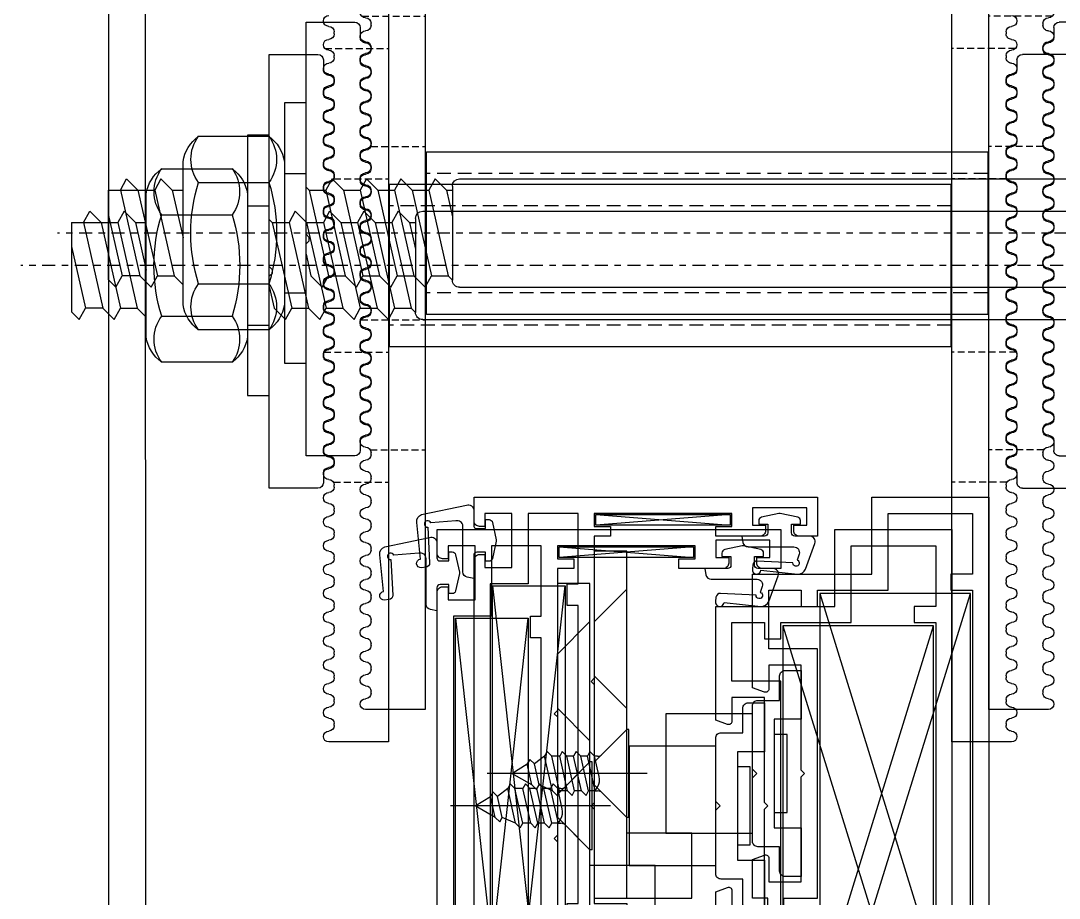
# Model space of a CAD drawing. Header units: inches. Extents: x 4821 to 127877, y 58012 to 433683.
# Drawn here: x 30607.7 to 30703.6, y 80471.8 to 80552.7 of the extents above; entities that cross this region are included whole.
import ezdxf

# ---------------------------------------------------------------- set-up
doc = ezdxf.new("R2010")
doc.units = ezdxf.units.IN
doc.header["$MEASUREMENT"] = 0
doc.linetypes.add('$1$Center', pattern=[29.999999, 12, -6, 6, -6])
doc.linetypes.add('$1$DASHED', pattern=[19.05, 12.7, -6.35])
for name, color, linetype in [('A-FURN-FIXD', 10, 'Continuous'), ('A-FURN-FREE', 10, 'Continuous'), ('A-GLAZ', 132, 'Continuous'), ('A-WAL-CMU', 7, 'Continuous'), ('A-WIN', 141, 'Continuous')]:
    doc.layers.add(name, color=color, linetype=linetype)

# ---------------------------------------------------------------- blocks, each defined once
blk = doc.blocks.new('$1$Fixed bracket Plan')
at = {"layer": 'A-FURN-FIXD', "linetype": '$1$Center', "ltscale": 0.1}
blk.add_line((53.65, -48.26), (53.65, 59.926), dxfattribs=at)
at = {"layer": 'A-FURN-FIXD'}
for p, q in [((49.689, 55.256), (57.935, 55.256)), ((49.694, 55.256), (49.694, 54.13)), ((51.89, 55.256), (57.606, 53.964)), ((57.935, 55.256), (58.651, 54.538)), ((49.694, 54.13), (48.649, 53.555)), ((49.694, 54.13), (49.694, 52.499)), ((49.694, 54.13), (57.606, 52.341)), ((58.651, 54.538), (57.606, 53.964)), ((57.606, 52.341), (57.606, 53.964)), ((49.694, 52.508), (48.649, 53.555)), ((49.694, 52.508), (57.606, 50.719)), ((49.694, 52.508), (49.694, 50.966)), ((57.606, 52.341), (58.651, 51.294)), ((48.649, 50.391), (49.694, 50.966)), ((49.694, 50.966), (57.606, 49.177)), ((58.651, 51.294), (57.606, 50.719)), ((49.694, 49.343), (48.649, 50.391)), ((57.606, 50.719), (57.606, 49.177)), ((49.694, 49.343), (54.088, 48.35)), ((49.694, 49.343), (49.694, 48.35)), ((57.606, 49.177), (58.431, 48.35)), ((60.255, 48.35), (47.046, 48.35)), ((44.725, 46.922), (44.725, 40.428)), ((48.975, 46.922), (48.975, 40.428)), ((58.325, 46.922), (58.325, 40.428)), ((62.575, 40.428), (62.575, 46.922)), ((41.65, 37), (41.65, 39)), ((41.65, 39), (65.65, 39)), ((47.046, 39), (60.255, 39)), ((48.149, 39), (48.149, 37)), ((59.151, 39), (59.151, 37)), ((65.65, 39), (65.65, 37)), ((53.75, 37), (34.2, 37)), ((34.2, 37), (34.2, 32.5)), ((65.65, 37), (41.65, 37)), ((49.694, 36.712), (49.407, 37)), ((49.694, 36.712), (49.694, 35.169)), ((49.694, 36.712), (57.606, 34.923)), ((54.05, 36.7), (53.75, 37)), ((54.35, 36.7), (54.05, 36.7)), ((54.65, 37), (54.35, 36.7)), ((74.2, 37), (54.65, 37)), ((55.595, 37), (57.606, 36.545)), ((57.606, 36.545), (58.651, 35.498)), ((74.2, 32.5), (74.2, 37)), ((58.651, 35.498), (57.606, 34.923)), ((48.649, 34.595), (49.694, 35.169)), ((49.694, 33.547), (48.649, 34.595)), ((49.694, 35.169), (57.606, 33.381)), ((57.606, 34.923), (57.606, 33.381)), ((49.694, 33.547), (57.606, 31.759)), ((49.694, 33.547), (49.694, 32.005)), ((57.606, 33.381), (58.651, 32.333)), ((34.7, 32), (35.6, 32)), ((37.6, 32), (37.8, 32)), ((39.8, 32), (40, 32)), ((42, 32), (42.2, 32)), ((44.2, 32), (44.4, 32)), ((46.4, 32), (46.6, 32)), ((48.6, 32), (48.8, 32)), ((48.649, 31.43), (49.694, 32.005)), ((49.694, 32.005), (57.606, 30.216)), ((50.8, 32), (51, 32)), ((53, 32), (53.2, 32)), ((55.2, 32), (55.4, 32)), ((57.4, 32), (57.6, 32)), ((58.651, 32.333), (57.606, 31.759)), ((57.606, 31.759), (57.606, 30.216)), ((59.6, 32), (59.8, 32)), ((61.8, 32), (62, 32)), ((64, 32), (64.2, 32)), ((66.2, 32), (66.4, 32)), ((68.4, 32), (68.6, 32)), ((70.6, 32), (70.8, 32)), ((72.8, 32), (73.7, 32)), ((32.3, 31), (32.1, 31)), ((34.5, 31), (34.3, 31)), ((36.7, 31), (36.5, 31)), ((38.9, 31), (38.7, 31)), ((41.1, 31), (40.9, 31)), ((43.3, 31), (43.1, 31)), ((45.5, 31), (45.3, 31)), ((47.7, 31), (47.5, 31)), ((49.694, 30.383), (48.649, 31.43)), ((49.9, 31), (49.7, 31)), ((52.1, 31), (51.9, 31)), ((54.3, 31), (54.1, 31)), ((56.5, 31), (56.3, 31)), ((58.7, 31), (58.5, 31)), ((60.9, 31), (60.7, 31)), ((63.1, 31), (62.9, 31)), ((65.3, 31), (65.1, 31)), ((67.5, 31), (67.3, 31)), ((69.7, 31), (69.5, 31)), ((71.9, 31), (71.7, 31)), ((74.1, 31), (73.9, 31)), ((76.3, 31), (76.1, 31)), ((78.5, 31), (78.3, 31)), ((80.7, 31), (80.5, 31)), ((82.9, 31), (82.7, 31)), ((85.1, 31), (84.9, 31)), ((87.3, 31), (87.1, 31)), ((89.5, 31), (89.3, 31)), ((91.7, 31), (91.5, 31)), ((93.9, 31), (93.7, 31)), ((96.1, 31), (95.9, 31)), ((96.6, 31.5), (96.6, 31.5)), ((97.6, 26), (97.6, 31.5)), ((49.694, 30.383), (49.694, 28.84)), ((49.694, 30.383), (57.606, 28.594)), ((57.606, 30.216), (58.651, 29.169)), ((48.649, 28.266), (49.694, 28.84)), ((49.694, 28.84), (57.606, 27.052)), ((58.651, 29.169), (57.606, 28.594)), ((49.694, 27.218), (48.649, 28.266)), ((57.606, 28.594), (57.606, 27.052)), ((49.694, 27.218), (57.606, 25.429)), ((49.694, 27.218), (49.694, 25.676)), ((57.606, 27.052), (58.651, 26.004)), ((9.7, 26), (97.6, 26)), ((61.15, 25.9), (46.15, 25.9)), ((46.15, 25.9), (46.15, -25.9)), ((58.651, 26.004), (57.606, 25.429)), ((61.15, -25.9), (61.15, 25.9)), ((48.649, 25.101), (49.694, 25.676)), ((49.694, 24.054), (48.649, 25.101)), ((49.694, 25.676), (57.606, 23.887)), ((57.606, 25.429), (57.606, 23.887)), ((49.694, 24.054), (52.143, 23.5)), ((49.694, 24.054), (49.694, 23.5)), ((49.316, 23.5), (57.984, 23.5)), ((57.606, 23.887), (57.992, 23.5)), ((48.649, 22.833), (48.649, -38.583)), ((58.651, 22.833), (58.651, -38.583)), ((97.6, -26), (9.7, -26)), ((46.15, -25.9), (61.15, -25.9)), ((97.6, -31.5), (97.6, -26)), ((32.1, -31), (32.3, -31)), ((34.3, -31), (34.5, -31)), ((36.5, -31), (36.7, -31)), ((38.7, -31), (38.9, -31)), ((40.9, -31), (41.1, -31)), ((43.1, -31), (43.3, -31)), ((45.3, -31), (45.5, -31)), ((47.5, -31), (47.7, -31)), ((49.7, -31), (49.9, -31)), ((51.9, -31), (52.1, -31)), ((54.1, -31), (54.3, -31)), ((56.3, -31), (56.5, -31)), ((58.5, -31), (58.7, -31)), ((60.7, -31), (60.9, -31)), ((62.9, -31), (63.1, -31)), ((65.1, -31), (65.3, -31)), ((67.3, -31), (67.5, -31)), ((69.5, -31), (69.7, -31)), ((71.7, -31), (71.9, -31)), ((73.9, -31), (74.1, -31)), ((76.1, -31), (76.3, -31)), ((78.3, -31), (78.5, -31)), ((80.5, -31), (80.7, -31)), ((82.7, -31), (82.9, -31)), ((84.9, -31), (85.1, -31)), ((87.1, -31), (87.3, -31)), ((89.3, -31), (89.5, -31)), ((91.5, -31), (91.7, -31)), ((93.7, -31), (93.9, -31)), ((95.9, -31), (96.1, -31)), ((34.2, -37), (34.2, -32.5)), ((34.7, -32), (35.6, -32)), ((37.6, -32), (37.8, -32)), ((39.8, -32), (40, -32)), ((42, -32), (42.2, -32)), ((44.2, -32), (44.4, -32)), ((46.4, -32), (46.6, -32)), ((48.6, -32), (48.8, -32)), ((50.8, -32), (51, -32)), ((53, -32), (53.2, -32)), ((55.2, -32), (55.4, -32)), ((57.4, -32), (57.6, -32)), ((59.6, -32), (59.8, -32)), ((61.8, -32), (62, -32)), ((64, -32), (64.2, -32)), ((66.2, -32), (66.4, -32)), ((68.4, -32), (68.6, -32)), ((70.6, -32), (70.8, -32)), ((72.8, -32), (73.7, -32)), ((74.2, -32.5), (74.2, -37))]:
    blk.add_line(p, q, dxfattribs=at)
at = {"layer": 'A-FURN-FIXD', "linetype": '$1$DASHED', "ltscale": 0.05}
for p, q in [((33.65, 31.857), (33.65, 26)), ((61.65, 31.933), (61.65, 26)), ((45.65, 31.023), (45.65, 26)), ((73.65, 31.067), (73.65, 26)), ((33.65, -31.857), (33.65, -26)), ((45.65, -31.023), (45.65, -26)), ((61.65, -31.933), (61.65, -26)), ((73.65, -31.067), (73.65, -26))]:
    blk.add_line(p, q, dxfattribs=at)
at = {"layer": 'A-FURN-FIXD', "linetype": '$1$DASHED', "ltscale": 0.1}
for p, q in [((48.15, -25.9), (48.15, 25.9)), ((59.15, -25.9), (59.15, 25.9))]:
    blk.add_line(p, q, dxfattribs=at)
at = {"layer": 'A-FURN-FIXD'}
for centre, radius, start, end in [((47.575, 44.89), 3.5, 98.69929, 144.51571), ((59.725, 44.89), 3.5, 35.48429, 81.30071), ((46.85, 44.056), 3.568, 53.44286, 126.55714), ((53.65, 31.883), 15.749, 72.73193, 107.26807), ((60.45, 44.056), 3.568, 53.44286, 126.55714), ((47.575, 42.46), 3.5, 215.48429, 261.30071), ((46.85, 43.294), 3.568, 233.44286, 306.55714), ((53.65, 55.467), 15.749, 252.73193, 287.26807), ((60.45, 43.294), 3.568, 233.44286, 306.55714), ((59.725, 42.46), 3.5, 278.69929, 324.51571), ((31.1, 31.5), 0.5, 0, 180), ((33.3, 31.5), 0.5, 0, 180), ((34.7, 32.5), 0.5, 180, 270), ((35.5, 31.5), 0.5, 0, 180), ((35.6, 31.5), 0.5, 0, 90), ((37.6, 31.5), 0.5, 90, 180), ((37.7, 31.5), 0.5, 0, 180), ((37.8, 31.5), 0.5, 0, 90), ((39.8, 31.5), 0.5, 90, 180), ((39.9, 31.5), 0.5, 0, 180), ((40, 31.5), 0.5, 0, 90), ((42, 31.5), 0.5, 90, 180), ((42.1, 31.5), 0.5, 0, 180), ((42.2, 31.5), 0.5, 0, 90), ((44.2, 31.5), 0.5, 90, 180), ((44.3, 31.5), 0.5, 0, 180), ((44.4, 31.5), 0.5, 0, 90), ((46.4, 31.5), 0.5, 90, 180), ((46.5, 31.5), 0.5, 0, 180), ((46.6, 31.5), 0.5, 0, 90), ((48.6, 31.5), 0.5, 90, 180), ((48.7, 31.5), 0.5, 0, 180), ((48.8, 31.5), 0.5, 0, 90), ((50.8, 31.5), 0.5, 90, 180), ((50.9, 31.5), 0.5, 0, 180), ((51, 31.5), 0.5, 0, 90), ((53, 31.5), 0.5, 90, 180), ((53.1, 31.5), 0.5, 0, 180), ((53.2, 31.5), 0.5, 0, 90), ((55.2, 31.5), 0.5, 90, 180), ((55.3, 31.5), 0.5, 0, 180), ((55.4, 31.5), 0.5, 0, 90), ((57.4, 31.5), 0.5, 90, 180), ((57.5, 31.5), 0.5, 0, 180), ((57.6, 31.5), 0.5, 0, 90), ((59.6, 31.5), 0.5, 90, 180), ((59.7, 31.5), 0.5, 0, 180), ((59.8, 31.5), 0.5, 0, 90), ((61.8, 31.5), 0.5, 90, 180), ((61.9, 31.5), 0.5, 0, 180), ((62, 31.5), 0.5, 0, 90), ((64, 31.5), 0.5, 90, 180), ((64.1, 31.5), 0.5, 0, 180), ((64.2, 31.5), 0.5, 0, 90), ((66.2, 31.5), 0.5, 90, 180), ((66.3, 31.5), 0.5, 0, 180), ((66.4, 31.5), 0.5, 0, 90), ((68.4, 31.5), 0.5, 90, 180), ((68.5, 31.5), 0.5, 0, 180), ((68.6, 31.5), 0.5, 0, 90), ((70.6, 31.5), 0.5, 90, 180), ((70.7, 31.5), 0.5, 0, 180), ((70.8, 31.5), 0.5, 360, 90), ((72.8, 31.5), 0.5, 90, 180), ((72.9, 31.5), 0.5, 0, 180), ((73.7, 32.5), 0.5, 270, 0), ((75.1, 31.5), 0.5, 0, 180), ((77.3, 31.5), 0.5, 0, 180), ((79.5, 31.5), 0.5, 0, 180), ((81.7, 31.5), 0.5, 0, 180), ((83.9, 31.5), 0.5, 0, 180), ((86.1, 31.5), 0.5, 0, 180), ((88.3, 31.5), 0.5, 0, 180), ((90.5, 31.5), 0.5, 0, 180), ((92.7, 31.5), 0.5, 0, 180), ((94.9, 31.5), 0.5, 0, 180), ((97.1, 31.5), 0.5, 0, 180), ((32.1, 31.5), 0.5, 180, 270), ((32.3, 31.5), 0.5, 270, 360), ((34.3, 31.5), 0.5, 180, 270), ((34.5, 31.5), 0.5, 270, 360), ((36.5, 31.5), 0.5, 180, 270), ((36.6, 31.5), 0.5, 180, 360), ((36.7, 31.5), 0.5, 270, 360), ((38.7, 31.5), 0.5, 180, 270), ((38.8, 31.5), 0.5, 180, 0), ((38.9, 31.5), 0.5, 270, 360), ((40.9, 31.5), 0.5, 180, 270), ((41, 31.5), 0.5, 180, 0), ((41.1, 31.5), 0.5, 270, 360), ((43.1, 31.5), 0.5, 180, 270), ((43.2, 31.5), 0.5, 180, 0), ((43.3, 31.5), 0.5, 270, 360), ((45.3, 31.5), 0.5, 180, 270), ((45.4, 31.5), 0.5, 180, 0), ((45.5, 31.5), 0.5, 270, 360), ((47.5, 31.5), 0.5, 180, 270), ((47.6, 31.5), 0.5, 180, 0), ((47.7, 31.5), 0.5, 270, 360), ((49.7, 31.5), 0.5, 180, 270), ((49.8, 31.5), 0.5, 180, 0), ((49.9, 31.5), 0.5, 270, 360), ((51.9, 31.5), 0.5, 180, 270), ((52, 31.5), 0.5, 180, 0), ((52.1, 31.5), 0.5, 270, 360), ((54.1, 31.5), 0.5, 180, 270), ((54.2, 31.5), 0.5, 180, 0), ((54.3, 31.5), 0.5, 270, 360), ((56.3, 31.5), 0.5, 180, 270), ((56.4, 31.5), 0.5, 180, 0), ((56.5, 31.5), 0.5, 270, 360), ((58.5, 31.5), 0.5, 180, 270), ((58.6, 31.5), 0.5, 180, 0), ((58.7, 31.5), 0.5, 270, 360), ((60.7, 31.5), 0.5, 180, 270), ((60.8, 31.5), 0.5, 180, 0), ((60.9, 31.5), 0.5, 270, 360), ((62.9, 31.5), 0.5, 180, 270), ((63, 31.5), 0.5, 180, 0), ((63.1, 31.5), 0.5, 270, 360), ((65.1, 31.5), 0.5, 180, 270), ((65.2, 31.5), 0.5, 180, 0), ((65.3, 31.5), 0.5, 270, 360), ((67.3, 31.5), 0.5, 180, 270), ((67.4, 31.5), 0.5, 180, 0), ((67.5, 31.5), 0.5, 270, 360), ((69.5, 31.5), 0.5, 180, 270), ((69.6, 31.5), 0.5, 180, 0), ((69.7, 31.5), 0.5, 270, 360), ((71.7, 31.5), 0.5, 180, 270), ((71.8, 31.5), 0.5, 180, 0), ((71.9, 31.5), 0.5, 270, 360), ((73.9, 31.5), 0.5, 180, 270), ((74.1, 31.5), 0.5, 270, 360), ((76.1, 31.5), 0.5, 180, 270), ((76.3, 31.5), 0.5, 270, 360), ((78.3, 31.5), 0.5, 180, 270), ((78.5, 31.5), 0.5, 270, 360), ((80.5, 31.5), 0.5, 180, 270), ((80.7, 31.5), 0.5, 270, 360), ((82.7, 31.5), 0.5, 180, 270), ((82.9, 31.5), 0.5, 270, 360), ((84.9, 31.5), 0.5, 180, 270), ((85.1, 31.5), 0.5, 270, 360), ((87.1, 31.5), 0.5, 180, 270), ((87.3, 31.5), 0.5, 270, 360), ((89.3, 31.5), 0.5, 180, 270), ((89.5, 31.5), 0.5, 270, 360), ((91.5, 31.5), 0.5, 180, 270), ((91.7, 31.5), 0.5, 270, 360), ((93.7, 31.5), 0.5, 180, 270), ((93.9, 31.5), 0.5, 270, 360), ((95.9, 31.5), 0.5, 180, 270), ((96.1, 31.5), 0.5, 270, 360), ((49.316, 22.833), 0.667, 90, 180), ((57.984, 22.833), 0.667, 0, 90), ((31.1, -31.5), 0.5, 180, 0), ((32.1, -31.5), 0.5, 90, 180), ((32.3, -31.5), 0.5, 0, 90), ((33.3, -31.5), 0.5, 180, 0), ((34.3, -31.5), 0.5, 90, 180), ((34.5, -31.5), 0.5, 0, 90), ((35.5, -31.5), 0.5, 180, 0), ((35.6, -31.5), 0.5, 270, 0), ((36.5, -31.5), 0.5, 90, 180), ((36.6, -31.5), 0.5, 0, 180), ((36.7, -31.5), 0.5, 0, 90), ((37.6, -31.5), 0.5, 180, 270), ((37.7, -31.5), 0.5, 180, 0), ((37.8, -31.5), 0.5, 270, 0), ((38.7, -31.5), 0.5, 90, 180), ((38.8, -31.5), 0.5, 0, 180), ((38.9, -31.5), 0.5, 0, 90), ((39.8, -31.5), 0.5, 180, 270), ((39.9, -31.5), 0.5, 180, 0), ((40, -31.5), 0.5, 270, 0), ((40.9, -31.5), 0.5, 90, 180), ((41, -31.5), 0.5, 0, 180), ((41.1, -31.5), 0.5, 0, 90), ((42, -31.5), 0.5, 180, 270), ((42.1, -31.5), 0.5, 180, 0), ((42.2, -31.5), 0.5, 270, 0), ((43.1, -31.5), 0.5, 90, 180), ((43.2, -31.5), 0.5, 0, 180), ((43.3, -31.5), 0.5, 0, 90), ((44.2, -31.5), 0.5, 180, 270), ((44.3, -31.5), 0.5, 180, 0), ((44.4, -31.5), 0.5, 270, 0), ((45.3, -31.5), 0.5, 90, 180), ((45.4, -31.5), 0.5, 0, 180), ((45.5, -31.5), 0.5, 0, 90), ((46.4, -31.5), 0.5, 180, 270), ((46.5, -31.5), 0.5, 180, 0), ((46.6, -31.5), 0.5, 270, 0), ((47.5, -31.5), 0.5, 90, 180), ((47.6, -31.5), 0.5, 0, 180), ((47.7, -31.5), 0.5, 0, 90), ((48.6, -31.5), 0.5, 180, 270), ((48.7, -31.5), 0.5, 180, 0), ((48.8, -31.5), 0.5, 270, 0), ((49.7, -31.5), 0.5, 90, 180), ((49.8, -31.5), 0.5, 0, 180), ((49.9, -31.5), 0.5, 0, 90), ((50.8, -31.5), 0.5, 180, 270), ((50.9, -31.5), 0.5, 180, 0), ((51, -31.5), 0.5, 270, 0), ((51.9, -31.5), 0.5, 90, 180), ((52, -31.5), 0.5, 0, 180), ((52.1, -31.5), 0.5, 0, 90), ((53, -31.5), 0.5, 180, 270), ((53.1, -31.5), 0.5, 180, 0), ((53.2, -31.5), 0.5, 270, 0), ((54.1, -31.5), 0.5, 90, 180), ((54.2, -31.5), 0.5, 0, 180), ((54.3, -31.5), 0.5, 0, 90), ((55.2, -31.5), 0.5, 180, 270), ((55.3, -31.5), 0.5, 180, 0), ((55.4, -31.5), 0.5, 270, 0), ((56.3, -31.5), 0.5, 90, 180), ((56.4, -31.5), 0.5, 0, 180), ((56.5, -31.5), 0.5, 0, 90), ((57.4, -31.5), 0.5, 180, 270), ((57.5, -31.5), 0.5, 180, 0), ((57.6, -31.5), 0.5, 270, 0), ((58.5, -31.5), 0.5, 90, 180), ((58.6, -31.5), 0.5, 0, 180), ((58.7, -31.5), 0.5, 0, 90), ((59.6, -31.5), 0.5, 180, 270), ((59.7, -31.5), 0.5, 180, 0), ((59.8, -31.5), 0.5, 270, 0), ((60.7, -31.5), 0.5, 90, 180), ((60.8, -31.5), 0.5, 0, 180), ((60.9, -31.5), 0.5, 0, 90), ((61.8, -31.5), 0.5, 180, 270), ((61.9, -31.5), 0.5, 180, 0), ((62, -31.5), 0.5, 270, 0), ((62.9, -31.5), 0.5, 90, 180), ((63, -31.5), 0.5, 0, 180), ((63.1, -31.5), 0.5, 0, 90), ((64, -31.5), 0.5, 180, 270), ((64.1, -31.5), 0.5, 180, 0), ((64.2, -31.5), 0.5, 270, 0), ((65.1, -31.5), 0.5, 90, 180), ((65.2, -31.5), 0.5, 0, 180), ((65.3, -31.5), 0.5, 0, 90), ((66.2, -31.5), 0.5, 180, 270), ((66.3, -31.5), 0.5, 180, 0), ((66.4, -31.5), 0.5, 270, 0), ((67.3, -31.5), 0.5, 90, 180), ((67.4, -31.5), 0.5, 0, 180), ((67.5, -31.5), 0.5, 0, 90), ((68.4, -31.5), 0.5, 180, 270), ((68.5, -31.5), 0.5, 180, 0), ((68.6, -31.5), 0.5, 270, 360), ((69.5, -31.5), 0.5, 90, 180), ((69.6, -31.5), 0.5, 0, 180), ((69.7, -31.5), 0.5, 0, 90), ((70.6, -31.5), 0.5, 180, 270), ((70.7, -31.5), 0.5, 180, 0), ((70.8, -31.5), 0.5, 270, 0), ((71.7, -31.5), 0.5, 90, 180), ((71.8, -31.5), 0.5, 0, 180), ((71.9, -31.5), 0.5, 0, 90), ((72.8, -31.5), 0.5, 180, 270), ((72.9, -31.5), 0.5, 180, 0), ((73.9, -31.5), 0.5, 90, 180), ((74.1, -31.5), 0.5, 0, 90), ((75.1, -31.5), 0.5, 180, 0), ((76.1, -31.5), 0.5, 90, 180), ((76.3, -31.5), 0.5, 0, 90), ((77.3, -31.5), 0.5, 180, 0), ((78.3, -31.5), 0.5, 90, 180), ((78.5, -31.5), 0.5, 0, 90), ((79.5, -31.5), 0.5, 180, 0), ((80.5, -31.5), 0.5, 90, 180), ((80.7, -31.5), 0.5, 0, 90), ((81.7, -31.5), 0.5, 180, 0), ((82.7, -31.5), 0.5, 90, 180), ((82.9, -31.5), 0.5, 0, 90), ((83.9, -31.5), 0.5, 180, 0), ((84.9, -31.5), 0.5, 90, 180), ((85.1, -31.5), 0.5, 0, 90), ((86.1, -31.5), 0.5, 180, 0), ((87.1, -31.5), 0.5, 90, 180), ((87.3, -31.5), 0.5, 0, 90), ((88.3, -31.5), 0.5, 180, 0), ((89.3, -31.5), 0.5, 90, 180), ((89.5, -31.5), 0.5, 0, 90), ((90.5, -31.5), 0.5, 180, 0), ((91.5, -31.5), 0.5, 90, 180), ((91.7, -31.5), 0.5, 0, 90), ((92.7, -31.5), 0.5, 180, 0), ((93.7, -31.5), 0.5, 90, 180), ((93.9, -31.5), 0.5, 0, 90), ((94.9, -31.5), 0.5, 180, 0), ((95.9, -31.5), 0.5, 90, 180), ((96.1, -31.5), 0.5, 0, 90), ((97.1, -31.5), 0.5, 180, 0), ((34.7, -32.5), 0.5, 90, 180), ((73.7, -32.5), 0.5, 0, 90)]:
    blk.add_arc(centre, radius, start, end, dxfattribs=at)
blk = doc.blocks.new('$1$closekit')
at = {"layer": 'A-FURN-FREE'}
for p, q in [((-19.4, 14), (-16.4, 17)), ((-19.4, 9), (-16.4, 6)), ((-19.4, 1.05), (-16.4, 4.05)), ((-16.4, 4.05), (-18.674, 1.776)), ((-16.208, 4.05), (-16.4, 4.05)), ((-16.4, -4.05), (-16.4, 4.05)), ((-16.208, -4.05), (-16.208, 4.05)), ((-23.753, 2.023), (-23.985, 1.6)), ((-23.329, 1.6), (-23.753, 2.023)), ((-22.363, 2.023), (-22.595, 1.6)), ((-21.939, 1.6), (-22.363, 2.023)), ((-21.083, 2.023), (-21.315, 1.6)), ((-20.659, 1.6), (-21.083, 2.023)), ((-19.803, 2.023), (-20.035, 1.6)), ((-19.379, 1.6), (-19.803, 2.023)), ((-25.359, 1.304), (-25.591, 0.881)), ((-24.935, 0.881), (-25.359, 1.304)), ((-23.985, 1.6), (-24.935, 0.881)), ((-23.262, -1.6), (-23.985, 1.6)), ((-22.606, -1.6), (-23.329, 1.6)), ((-22.595, 1.6), (-23.329, 1.6)), ((-21.872, -1.6), (-22.595, 1.6)), ((-21.315, 1.6), (-21.939, 1.6)), ((-21.215, -1.6), (-21.939, 1.6)), ((-20.592, -1.6), (-21.315, 1.6)), ((-20.035, 1.6), (-20.659, 1.6)), ((-19.935, -1.6), (-20.659, 1.6)), ((-19.312, -1.6), (-20.035, 1.6)), ((-18.953, -0.286), (-19.379, 1.6)), ((-19.099, 1.6), (-19.379, 1.6)), ((-14.512, 0), (-29.282, 0)), ((-27, 0), (-25.591, 0.881)), ((-25.153, -1.056), (-27, 0)), ((-25.153, -1.056), (-25.591, 0.881)), ((-24.497, -1.056), (-24.935, 0.881)), ((-25.153, -1.056), (-24.73, -1.479)), ((-24.73, -1.479), (-24.497, -1.056)), ((-23.262, -1.6), (-24.497, -1.056)), ((-23.262, -1.6), (-22.838, -2.023)), ((-22.838, -2.023), (-22.606, -1.6)), ((-21.872, -1.6), (-22.606, -1.6)), ((-21.872, -1.6), (-21.448, -2.023)), ((-21.448, -2.023), (-21.215, -1.6)), ((-20.592, -1.6), (-21.215, -1.6)), ((-20.592, -1.6), (-20.168, -2.023)), ((-20.168, -2.023), (-19.935, -1.6)), ((-19.312, -1.6), (-19.935, -1.6)), ((-19.4, -1.05), (-16.4, -4.05)), ((-19.312, -1.6), (-19.084, -1.193)), ((-19.312, -1.6), (-19.099, -1.6)), ((-16.4, -4.05), (-18.674, -1.776)), ((-16.208, -4.05), (-16.4, -4.05))]:
    blk.add_line(p, q, dxfattribs=at)
blk.add_lwpolyline([(-16.4, -11.5), (-16.4, 20.5), (-19.4, 20.5), (-19.4, -11.5), (-10.4, -11.5), (-10.4, -5.5), (-16.4, -5.5)], dxfattribs=at)
blk.add_lwpolyline([(-4.3, -6.751, -0.414214), (-4.8, -6.251), (-4.8, -0.4), (-4.4, 0), (-4.8, 0.4), (-4.8, 6.251, -0.414214), (-4.3, 6.751), (-2.3, 6.751), (-2.3, 9.001, -0.414214), (-1.8, 9.502), (-0.299, 9.502), (-0.299, 5.001), (-2.8, 5.001), (-2.8, -5.001), (-0.299, -5.001), (-0.299, -9.502), (-1.8, -9.502, -0.414214), (-2.3, -9.001), (-2.3, -6.751)], format="xyb", close=True, dxfattribs=at)
for points in [[(-12.8, 5.5), (-12.8, -5.5), (-4.8, -5.5), (-4.8, 5.5)], [(-2.8, -3.591), (-1.617, -3.591), (-1.617, 3.591), (-2.8, 3.591)]]:
    blk.add_lwpolyline(points, close=True, dxfattribs=at)
for centre, radius, start, end in [((-19.099, 2.2), 0.6, 270, 315), ((-20.201, -0.568), 1.28, 330.7936, 12.73931), ((-19.099, -2.2), 0.6, 45, 90)]:
    blk.add_arc(centre, radius, start, end, dxfattribs=at)
blk = doc.blocks.new('CURTT')
at = {"layer": 'A-FURN-FIXD', "extrusion": (1.56101e-06, 5.69003e-07, 1)}
for p, q in [((905559.785, -1520310.793, 0), (905566.485, -1520371.393, 0)), ((905559.785, -1520371.393, 0), (905566.485, -1520310.793, 0)), ((905589.985, -1520370.693, 0), (905603.885, -1520325.793, 0)), ((905589.985, -1520325.793, 0), (905603.885, -1520370.693, 0)), ((905569.335, -1520377.993, 0), (905581.735, -1520376.993, 0)), ((905581.735, -1520377.993, 0), (905569.335, -1520376.993, 0))]:
    blk.add_line(p, q, dxfattribs=at)
at = {"layer": 'A-FURN-FIXD', "extrusion": (1.56101e-06, 5.69003e-07, 1), "elevation": 0.548}
blk.add_lwpolyline([(905558.085, -1520373.793), (905558.085, -1520373.793, 0.414214), (905558.585, -1520374.293), (905559.085, -1520374.293), (905559.085, -1520373.093), (905561.585, -1520373.093), (905561.585, -1520378.093), (905559.085, -1520378.093), (905559.085, -1520376.893), (905558.585, -1520376.893, 0.414214), (905558.085, -1520377.393), (905558.085, -1520379.593), (905589.785, -1520379.593), (905589.785, -1520375.993), (905588.085, -1520375.993, 0.414214), (905587.585, -1520376.493), (905587.585, -1520376.993), (905588.785, -1520376.993), (905588.785, -1520378.593), (905583.785, -1520378.593), (905583.785, -1520376.993), (905584.985, -1520376.993), (905584.985, -1520376.493, 0.414214), (905584.485, -1520375.993), (905580.385, -1520375.993), (905580.385, -1520376.893), (905581.885, -1520376.893), (905581.885, -1520378.093), (905569.185, -1520378.093), (905569.185, -1520376.893), (905570.685, -1520376.893), (905570.685, -1520375.993), (905569.185, -1520375.993), (905569.185, -1520362.893), (905568.885, -1520362.593), (905569.185, -1520362.293), (905569.185, -1520351.393), (905568.885, -1520351.093), (905569.185, -1520350.793), (905569.185, -1520342.093), (905572.185, -1520342.093), (905572.185, -1520340.593), (905568.185, -1520340.593), (905568.185, -1520329.393), (905567.885, -1520329.093), (905568.185, -1520328.793), (905568.185, -1520308.278), (905563.37, -1520307.402), (905563.37, -1520308.593), (905552.785, -1520308.593), (905552.785, -1520301.593), (905551.435, -1520301.593), (905550.535, -1520302.493), (905550.535, -1520303.093), (905551.535, -1520303.093), (905551.535, -1520308.593), (905541.585, -1520308.593), (905541.585, -1520303.093), (905544.035, -1520303.093), (905544.035, -1520302.493), (905543.135, -1520301.593), (905541.585, -1520301.593), (905541.585, -1520293.495), (905536.885, -1520293.495), (905536.885, -1520295.295, 0.414214), (905537.485, -1520295.895), (905538.085, -1520295.895), (905538.085, -1520294.695), (905540.085, -1520294.695), (905540.085, -1520309.093), (905538.085, -1520309.093), (905538.085, -1520307.393), (905536.885, -1520307.393), (905536.885, -1520310.593), (905558.085, -1520310.593), (905558.085, -1520373.793)], format="xyb", dxfattribs=at)
for points in [[(905570.035, -1520299.993, 1), (905570.035, -1520302.293), (905574.885, -1520302.293), (905575.185, -1520301.993), (905575.485, -1520302.293), (905581.185, -1520302.293), (905581.185, -1520306.427), (905582.235, -1520307.033, 0.57735), (905582.685, -1520306.774), (905582.685, -1520305.793), (905585.185, -1520305.793), (905585.185, -1520311.293), (905582.685, -1520311.293), (905582.685, -1520310.313, 0.57735), (905582.235, -1520310.053), (905581.185, -1520310.659), (905581.185, -1520312.793), (905585.185, -1520312.793), (905585.185, -1520328.793), (905585.485, -1520329.093), (905585.185, -1520329.393), (905585.185, -1520342.593), (905583.785, -1520342.593), (905583.785, -1520346.176), (905584.882, -1520346.575, 0.520567), (905585.285, -1520346.293), (905585.285, -1520344.093), (905588.285, -1520344.093), (905588.285, -1520353.793), (905588.585, -1520354.093), (905588.285, -1520354.393), (905588.285, -1520364.093), (905585.285, -1520364.093), (905585.285, -1520361.893, 0.520567), (905584.882, -1520361.611), (905583.785, -1520362.011), (905583.785, -1520372.493), (905594.785, -1520372.493), (905594.785, -1520379.593), (905605.585, -1520379.593), (905605.585, -1520319.593), (905605.585, -1520319.593), (905604.235, -1520319.593), (905603.335, -1520320.493), (905603.335, -1520321.093), (905604.335, -1520321.093), (905604.335, -1520324.093), (905600.385, -1520324.093), (905600.085, -1520324.393), (905599.785, -1520324.093), (905595.835, -1520324.093), (905595.835, -1520321.093), (905596.835, -1520321.093), (905596.835, -1520320.493), (905595.935, -1520319.593), (905587.185, -1520319.593), (905587.185, -1520304.093), (905584.885, -1520304.093), (905584.885, -1520302.293), (905586.035, -1520302.293, 1), (905586.035, -1520299.993)], [(905558.353, -1520374.503, -0.414214), (905558.053, -1520374.203), (905558.053, -1520372.093), (905557.466, -1520372.197, 0.36397), (905557.053, -1520372.689), (905557.053, -1520376.917, -0.512727), (905556.394, -1520377.391), (905554.084, -1520377.208, -2.014387), (905553.815, -1520376.812), (905553.985, -1520373.535, 0.39893), (905553.628, -1520373.116), (905553.23, -1520373.075, 1), (905553.146, -1520373.87), (905552.792, -1520377.253, 0.344245), (905553.252, -1520377.988), (905557.382, -1520378.849, 0.520567), (905558.053, -1520378.379), (905558.053, -1520376.983, -0.414214), (905558.353, -1520376.683), (905559.153, -1520376.683), (905559.153, -1520377.518), (905559.477, -1520377.518, 0.360315), (905559.787, -1520377.262), (905560.13, -1520375.652, 0.094006), (905560.13, -1520375.534), (905559.787, -1520373.924, 0.360315), (905559.477, -1520373.668), (905559.153, -1520373.668), (905559.153, -1520374.503)], [(905585.195, -1520376.293, 0.414214), (905584.895, -1520375.993), (905582.785, -1520375.993), (905582.888, -1520375.406, -0.36397), (905583.38, -1520374.993), (905587.608, -1520374.993, 0.512727), (905588.082, -1520374.334), (905587.899, -1520373.789, 2.014387), (905587.504, -1520373.52), (905584.226, -1520373.691, -0.39893), (905583.808, -1520373.333), (905583.766, -1520372.935, -1), (905584.562, -1520372.852), (905587.944, -1520372.497, -0.344245), (905588.679, -1520372.957), (905589.54, -1520375.322, -0.520567), (905589.07, -1520375.993), (905587.675, -1520375.993, 0.414214), (905587.375, -1520376.293), (905587.375, -1520377.093), (905588.21, -1520377.093), (905588.21, -1520377.418, -0.360315), (905587.953, -1520377.727), (905586.343, -1520378.071, -0.094006), (905586.226, -1520378.071), (905584.616, -1520377.727, -0.360315), (905584.359, -1520377.418), (905584.359, -1520377.093), (905585.195, -1520377.093)]]:
    blk.add_lwpolyline(points, format="xyb", close=True, dxfattribs=at)
for points in [[(905566.685, -1520342.093), (905567.685, -1520342.093), (905567.685, -1520369.593), (905566.685, -1520369.593), (905566.685, -1520371.593), (905567.685, -1520371.593), (905567.685, -1520378.093), (905563.085, -1520378.093), (905563.085, -1520371.593), (905559.585, -1520371.593), (905559.585, -1520310.593), (905566.685, -1520310.593)], [(905559.785, -1520371.393), (905566.485, -1520371.393), (905566.485, -1520310.793), (905559.785, -1520310.793)], [(905589.785, -1520365.593), (905585.285, -1520365.593), (905585.285, -1520370.993), (905588.285, -1520370.993), (905588.285, -1520369.493), (905589.785, -1520369.493), (905589.785, -1520370.993), (905596.285, -1520370.993), (905596.285, -1520378.093), (905604.085, -1520378.093), (905604.085, -1520372.493), (905602.085, -1520372.493), (905602.085, -1520370.993), (905604.085, -1520370.993), (905604.085, -1520325.593), (905594.335, -1520325.593), (905594.335, -1520321.093), (905587.685, -1520321.093), (905587.685, -1520333.593), (905589.785, -1520333.593), (905589.785, -1520335.093), (905586.685, -1520335.093), (905586.685, -1520342.593), (905589.785, -1520342.593)], [(905603.885, -1520370.693), (905589.985, -1520370.693), (905589.985, -1520325.793), (905603.885, -1520325.793)], [(905581.735, -1520376.993), (905569.335, -1520376.993), (905569.335, -1520377.993), (905581.735, -1520377.993)]]:
    blk.add_lwpolyline(points, close=True, dxfattribs=at)
at = {"layer": 'A-GLAZ', "extrusion": (1.56101e-06, 5.69003e-07, 1)}
blk.add_line((905527.785, -1520222.761, 0), (905527.784, -1520477.062, 0), dxfattribs=at)
at = {"layer": 'A-FURN-FIXD', "extrusion": (-1.56101e-06, -5.69003e-07, -1), "zscale": -1, "rotation": 180.0002189599175}
blk.add_blockref('$1$closekit', (-905588.585, -1520354.093, -0.548), dxfattribs=at)
at = {"layer": 'A-WIN', "extrusion": (1.56101e-06, 5.69003e-07, 1), "rotation": 89.99978104008247}
blk.add_blockref('$1$Fixed bracket Plan', (905579.584, -1520457.593, 0.548), dxfattribs=at)
blk = doc.blocks.new('FIRST SLAB EDGE')
at = {"layer": 'A-WIN', "xscale": -1, "rotation": 180}
blk.add_blockref('CURTT', (238156.089, -3250713.17, -1.151), dxfattribs=at)

msp = doc.modelspace()

# ---------------------------------------------------------------- block references
at = {"layer": 'A-WAL-CMU'}
for p in [(-1113064.602, 1810842.365, 0), (-1113068.002, 1810839.382, 0)]:
    msp.add_blockref('FIRST SLAB EDGE', p, dxfattribs=at)

doc.saveas('drawing.dxf')
